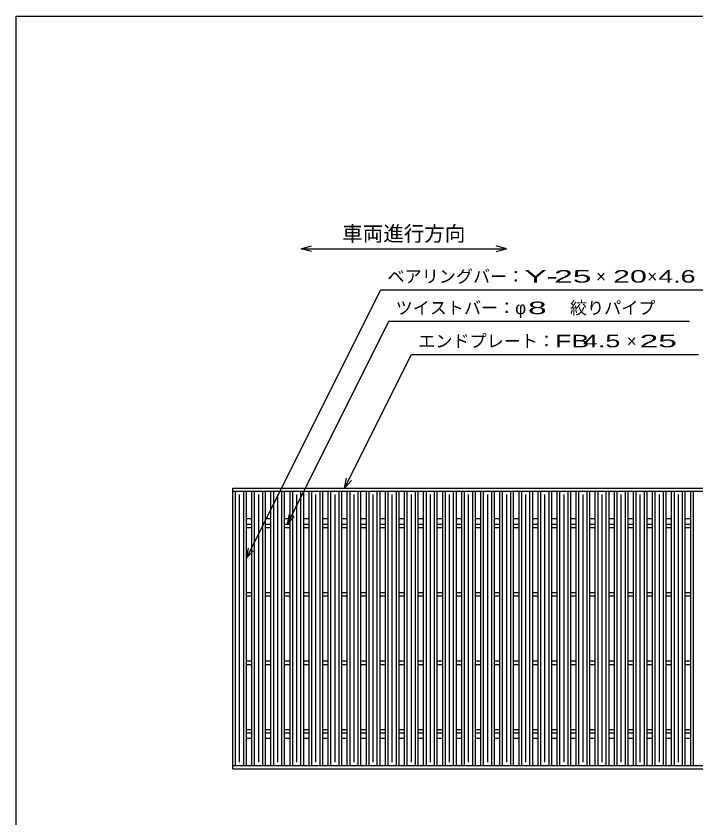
# Model space of a CAD drawing. Units: millimetres, scale not verified. Extents: x -1820 to 1724, y -1285 to 1059.
# Drawn here: x -1736 to -742, y -113 to 1059 of the extents above; entities that cross this region are included whole.
import ezdxf
from ezdxf.enums import TextEntityAlignment as Align

# ---------------------------------------------------------------- set-up
doc = ezdxf.new("R2010")
doc.units = ezdxf.units.MM
doc.header["$LTSCALE"] = 10
for name, color, linetype, lineweight in [('0_2', 150, 'Continuous', 25), ('16', 3, 'Continuous', 25), ('22', 2, 'Continuous', 25)]:
    doc.layers.add(name, color=color, linetype=linetype, lineweight=lineweight)
doc.styles.add('ベクトル', font='')
doc.styles.get('ベクトル').set_extended_font_data('ベクトル')

msp = doc.modelspace()

# ---------------------------------------------------------------- linework, layer by layer
at = {"layer": '0_2'}
for p, q in [((-1736, -1141), (-1736, 1059)), ((-1736, 1059), (1724, 1059))]:
    msp.add_line(p, q, dxfattribs=at)
at = {"layer": '16'}
for p, q in [((-1419, 369), (-423, 369)), ((-1419, 364.5), (-1419, 369)), ((-1419, 364.5), (-423, 364.5)), ((-1419, -36.5), (-1419, 364.5)), ((-1419, 364.5), (-1399, 364.5)), ((-1415, -36.5), (-1415, 364.5)), ((-1403, -36.5), (-1403, 364.5)), ((-1399, -36.5), (-1399, 364.5)), ((-1391.1, -36.5), (-1391.1, 364.5)), ((-1391.1, 364.5), (-1371.1, 364.5)), ((-1387.1, -36.5), (-1387.1, 364.5)), ((-1375.1, -36.5), (-1375.1, 364.5)), ((-1371.1, -36.5), (-1371.1, 364.5)), ((-1363.2, -36.5), (-1363.2, 364.5)), ((-1363.2, 364.5), (-1343.2, 364.5)), ((-1359.2, -36.5), (-1359.2, 364.5)), ((-1347.2, -36.5), (-1347.2, 364.5)), ((-1343.2, -36.5), (-1343.2, 364.5)), ((-1335.3, -36.5), (-1335.3, 364.5)), ((-1335.3, 364.5), (-1315.3, 364.5)), ((-1331.3, -36.5), (-1331.3, 364.5)), ((-1319.3, -36.5), (-1319.3, 364.5)), ((-1315.3, -36.5), (-1315.3, 364.5)), ((-1307.4, -36.5), (-1307.4, 364.5)), ((-1307.4, 364.5), (-1287.4, 364.5)), ((-1303.4, -36.5), (-1303.4, 364.5)), ((-1291.4, -36.5), (-1291.4, 364.5)), ((-1287.4, -36.5), (-1287.4, 364.5)), ((-1279.5, -36.5), (-1279.5, 364.5)), ((-1279.5, 364.5), (-1259.5, 364.5)), ((-1275.5, -36.5), (-1275.5, 364.5)), ((-1263.5, -36.5), (-1263.5, 364.5)), ((-1259.5, -36.5), (-1259.5, 364.5)), ((-1251.6, -36.5), (-1251.6, 364.5)), ((-1251.6, 364.5), (-1231.6, 364.5)), ((-1247.6, -36.5), (-1247.6, 364.5)), ((-1235.6, -36.5), (-1235.6, 364.5)), ((-1231.6, -36.5), (-1231.6, 364.5)), ((-1223.7, -36.5), (-1223.7, 364.5)), ((-1223.7, 364.5), (-1203.7, 364.5)), ((-1219.7, -36.5), (-1219.7, 364.5)), ((-1207.7, -36.5), (-1207.7, 364.5)), ((-1203.7, -36.5), (-1203.7, 364.5)), ((-1195.8, -36.5), (-1195.8, 364.5)), ((-1195.8, 364.5), (-1175.8, 364.5)), ((-1191.8, -36.5), (-1191.8, 364.5)), ((-1179.8, -36.5), (-1179.8, 364.5)), ((-1175.8, -36.5), (-1175.8, 364.5)), ((-1167.9, -36.5), (-1167.9, 364.5)), ((-1167.9, 364.5), (-1147.9, 364.5)), ((-1163.9, -36.5), (-1163.9, 364.5)), ((-1151.9, -36.5), (-1151.9, 364.5)), ((-1147.9, -36.5), (-1147.9, 364.5)), ((-1140, -36.5), (-1140, 364.5)), ((-1140, 364.5), (-1120, 364.5)), ((-1136, -36.5), (-1136, 364.5)), ((-1124, -36.5), (-1124, 364.5)), ((-1120, -36.5), (-1120, 364.5)), ((-1112.1, -36.5), (-1112.1, 364.5)), ((-1112.1, 364.5), (-1092.1, 364.5)), ((-1108.1, -36.5), (-1108.1, 364.5)), ((-1096.1, -36.5), (-1096.1, 364.5)), ((-1092.1, -36.5), (-1092.1, 364.5)), ((-1084.2, -36.5), (-1084.2, 364.5)), ((-1084.2, 364.5), (-1064.2, 364.5)), ((-1080.2, -36.5), (-1080.2, 364.5)), ((-1068.2, -36.5), (-1068.2, 364.5)), ((-1064.2, -36.5), (-1064.2, 364.5)), ((-1056.3, -36.5), (-1056.3, 364.5)), ((-1056.3, 364.5), (-1036.3, 364.5)), ((-1052.3, -36.5), (-1052.3, 364.5)), ((-1040.3, -36.5), (-1040.3, 364.5)), ((-1036.3, -36.5), (-1036.3, 364.5)), ((-1028.4, -36.5), (-1028.4, 364.5)), ((-1028.4, 364.5), (-1008.4, 364.5)), ((-1024.4, -36.5), (-1024.4, 364.5)), ((-1012.4, -36.5), (-1012.4, 364.5)), ((-1008.4, -36.5), (-1008.4, 364.5)), ((-1000.5, -36.5), (-1000.5, 364.5)), ((-1000.5, 364.5), (-980.5, 364.5)), ((-996.5, -36.5), (-996.5, 364.5)), ((-984.5, -36.5), (-984.5, 364.5)), ((-980.5, -36.5), (-980.5, 364.5)), ((-972.6, -36.5), (-972.6, 364.5)), ((-972.6, 364.5), (-952.6, 364.5)), ((-968.6, -36.5), (-968.6, 364.5)), ((-956.6, -36.5), (-956.6, 364.5)), ((-952.6, -36.5), (-952.6, 364.5)), ((-944.7, -36.5), (-944.7, 364.5)), ((-944.7, 364.5), (-924.7, 364.5)), ((-940.7, -36.5), (-940.7, 364.5)), ((-928.7, -36.5), (-928.7, 364.5)), ((-924.7, -36.5), (-924.7, 364.5)), ((-916.8, -36.5), (-916.8, 364.5)), ((-916.8, 364.5), (-896.8, 364.5)), ((-912.8, -36.5), (-912.8, 364.5)), ((-900.8, -36.5), (-900.8, 364.5)), ((-896.8, -36.5), (-896.8, 364.5)), ((-888.9, -36.5), (-888.9, 364.5)), ((-888.9, 364.5), (-868.9, 364.5)), ((-884.9, -36.5), (-884.9, 364.5)), ((-872.9, -36.5), (-872.9, 364.5)), ((-868.9, -36.5), (-868.9, 364.5)), ((-861, -36.5), (-861, 364.5)), ((-861, 364.5), (-841, 364.5)), ((-857, -36.5), (-857, 364.5)), ((-845, -36.5), (-845, 364.5)), ((-841, -36.5), (-841, 364.5)), ((-833.1, -36.5), (-833.1, 364.5)), ((-833.1, 364.5), (-813.1, 364.5)), ((-829.1, -36.5), (-829.1, 364.5)), ((-817.1, -36.5), (-817.1, 364.5)), ((-813.1, -36.5), (-813.1, 364.5)), ((-805.2, -36.5), (-805.2, 364.5)), ((-805.2, 364.5), (-785.2, 364.5)), ((-801.2, -36.5), (-801.2, 364.5)), ((-789.2, -36.5), (-789.2, 364.5)), ((-785.2, -36.5), (-785.2, 364.5)), ((-777.3, -36.5), (-777.3, 364.5)), ((-777.3, 364.5), (-757.3, 364.5)), ((-773.3, -36.5), (-773.3, 364.5)), ((-761.3, -36.5), (-761.3, 364.5)), ((-757.3, -36.5), (-757.3, 364.5)), ((-749.4, -36.5), (-749.4, 364.5)), ((-749.4, 364.5), (-729.4, 364.5)), ((-745.4, -36.5), (-745.4, 364.5)), ((-1409, -31.5), (-1409, 359.5)), ((-1381.1, -31.5), (-1381.1, 359.5)), ((-1353.2, -31.5), (-1353.2, 359.5)), ((-1325.3, -31.5), (-1325.3, 359.5)), ((-1297.4, -31.5), (-1297.4, 359.5)), ((-1269.5, -31.5), (-1269.5, 359.5)), ((-1241.6, -31.5), (-1241.6, 359.5)), ((-1213.7, -31.5), (-1213.7, 359.5)), ((-1185.8, -31.5), (-1185.8, 359.5)), ((-1157.9, -31.5), (-1157.9, 359.5)), ((-1130, -31.5), (-1130, 359.5)), ((-1102.1, -31.5), (-1102.1, 359.5)), ((-1074.2, -31.5), (-1074.2, 359.5)), ((-1046.3, -31.5), (-1046.3, 359.5)), ((-1018.4, -31.5), (-1018.4, 359.5)), ((-990.5, -31.5), (-990.5, 359.5)), ((-962.6, -31.5), (-962.6, 359.5)), ((-934.7, -31.5), (-934.7, 359.5)), ((-906.8, -31.5), (-906.8, 359.5)), ((-878.9, -31.5), (-878.9, 359.5)), ((-851, -31.5), (-851, 359.5)), ((-823.1, -31.5), (-823.1, 359.5)), ((-795.2, -31.5), (-795.2, 359.5)), ((-767.3, -31.5), (-767.3, 359.5)), ((-1399, 324.5), (-1391.1, 324.5)), ((-1399, 316.5), (-1391.1, 316.5)), ((-1371.1, 324.5), (-1363.2, 324.5)), ((-1371.1, 316.5), (-1363.2, 316.5)), ((-1343.2, 324.5), (-1335.3, 324.5)), ((-1343.2, 316.5), (-1335.3, 316.5)), ((-1315.3, 324.5), (-1307.4, 324.5)), ((-1315.3, 316.5), (-1307.4, 316.5)), ((-1287.4, 324.5), (-1279.5, 324.5)), ((-1287.4, 316.5), (-1279.5, 316.5)), ((-1259.5, 324.5), (-1251.6, 324.5)), ((-1259.5, 316.5), (-1251.6, 316.5)), ((-1231.6, 324.5), (-1223.7, 324.5)), ((-1231.6, 316.5), (-1223.7, 316.5)), ((-1203.7, 324.5), (-1195.8, 324.5)), ((-1203.7, 316.5), (-1195.8, 316.5)), ((-1175.8, 324.5), (-1167.9, 324.5)), ((-1175.8, 316.5), (-1167.9, 316.5)), ((-1147.9, 324.5), (-1140, 324.5)), ((-1147.9, 316.5), (-1140, 316.5)), ((-1120, 324.5), (-1112.1, 324.5)), ((-1120, 316.5), (-1112.1, 316.5)), ((-1092.1, 324.5), (-1084.2, 324.5)), ((-1092.1, 316.5), (-1084.2, 316.5)), ((-1064.2, 324.5), (-1056.3, 324.5)), ((-1064.2, 316.5), (-1056.3, 316.5)), ((-1036.3, 324.5), (-1028.4, 324.5)), ((-1036.3, 316.5), (-1028.4, 316.5)), ((-1008.4, 324.5), (-1000.5, 324.5)), ((-1008.4, 316.5), (-1000.5, 316.5)), ((-980.5, 324.5), (-972.6, 324.5)), ((-980.5, 316.5), (-972.6, 316.5)), ((-952.6, 324.5), (-944.7, 324.5)), ((-952.6, 316.5), (-944.7, 316.5)), ((-924.7, 324.5), (-916.8, 324.5)), ((-924.7, 316.5), (-916.8, 316.5)), ((-896.8, 324.5), (-888.9, 324.5)), ((-896.8, 316.5), (-888.9, 316.5)), ((-868.9, 324.5), (-861, 324.5)), ((-868.9, 316.5), (-861, 316.5)), ((-841, 324.5), (-833.1, 324.5)), ((-841, 316.5), (-833.1, 316.5)), ((-813.1, 324.5), (-805.2, 324.5)), ((-813.1, 316.5), (-805.2, 316.5)), ((-785.2, 324.5), (-777.3, 324.5)), ((-785.2, 316.5), (-777.3, 316.5)), ((-757.3, 324.5), (-749.4, 324.5)), ((-757.3, 316.5), (-749.4, 316.5)), ((-1399, 311.5), (-1391.1, 311.5)), ((-1371.1, 311.5), (-1363.2, 311.5)), ((-1343.2, 311.5), (-1335.3, 311.5)), ((-1315.3, 311.5), (-1307.4, 311.5)), ((-1287.4, 311.5), (-1279.5, 311.5)), ((-1259.5, 311.5), (-1251.6, 311.5)), ((-1231.6, 311.5), (-1223.7, 311.5)), ((-1203.7, 311.5), (-1195.8, 311.5)), ((-1175.8, 311.5), (-1167.9, 311.5)), ((-1147.9, 311.5), (-1140, 311.5)), ((-1120, 311.5), (-1112.1, 311.5)), ((-1092.1, 311.5), (-1084.2, 311.5)), ((-1064.2, 311.5), (-1056.3, 311.5)), ((-1036.3, 311.5), (-1028.4, 311.5)), ((-1008.4, 311.5), (-1000.5, 311.5)), ((-980.5, 311.5), (-972.6, 311.5)), ((-952.6, 311.5), (-944.7, 311.5)), ((-924.7, 311.5), (-916.8, 311.5)), ((-896.8, 311.5), (-888.9, 311.5)), ((-868.9, 311.5), (-861, 311.5)), ((-841, 311.5), (-833.1, 311.5)), ((-813.1, 311.5), (-805.2, 311.5)), ((-785.2, 311.5), (-777.3, 311.5)), ((-757.3, 311.5), (-749.4, 311.5)), ((-1399, 216.5), (-1391.1, 216.5)), ((-1399, 211.5), (-1391.1, 211.5)), ((-1371.1, 216.5), (-1363.2, 216.5)), ((-1371.1, 211.5), (-1363.2, 211.5)), ((-1343.2, 216.5), (-1335.3, 216.5)), ((-1343.2, 211.5), (-1335.3, 211.5)), ((-1315.3, 216.5), (-1307.4, 216.5)), ((-1315.3, 211.5), (-1307.4, 211.5)), ((-1287.4, 216.5), (-1279.5, 216.5)), ((-1287.4, 211.5), (-1279.5, 211.5)), ((-1259.5, 216.5), (-1251.6, 216.5)), ((-1259.5, 211.5), (-1251.6, 211.5)), ((-1231.6, 216.5), (-1223.7, 216.5)), ((-1231.6, 211.5), (-1223.7, 211.5)), ((-1203.7, 216.5), (-1195.8, 216.5)), ((-1203.7, 211.5), (-1195.8, 211.5)), ((-1175.8, 216.5), (-1167.9, 216.5)), ((-1175.8, 211.5), (-1167.9, 211.5)), ((-1147.9, 216.5), (-1140, 216.5)), ((-1147.9, 211.5), (-1140, 211.5)), ((-1120, 216.5), (-1112.1, 216.5)), ((-1120, 211.5), (-1112.1, 211.5)), ((-1092.1, 216.5), (-1084.2, 216.5)), ((-1092.1, 211.5), (-1084.2, 211.5)), ((-1064.2, 216.5), (-1056.3, 216.5)), ((-1064.2, 211.5), (-1056.3, 211.5)), ((-1036.3, 216.5), (-1028.4, 216.5)), ((-1036.3, 211.5), (-1028.4, 211.5)), ((-1008.4, 216.5), (-1000.5, 216.5)), ((-1008.4, 211.5), (-1000.5, 211.5)), ((-980.5, 216.5), (-972.6, 216.5)), ((-980.5, 211.5), (-972.6, 211.5)), ((-952.6, 216.5), (-944.7, 216.5)), ((-952.6, 211.5), (-944.7, 211.5)), ((-924.7, 216.5), (-916.8, 216.5)), ((-924.7, 211.5), (-916.8, 211.5)), ((-896.8, 216.5), (-888.9, 216.5)), ((-896.8, 211.5), (-888.9, 211.5)), ((-868.9, 216.5), (-861, 216.5)), ((-868.9, 211.5), (-861, 211.5)), ((-841, 216.5), (-833.1, 216.5)), ((-841, 211.5), (-833.1, 211.5)), ((-813.1, 216.5), (-805.2, 216.5)), ((-813.1, 211.5), (-805.2, 211.5)), ((-785.2, 216.5), (-777.3, 216.5)), ((-785.2, 211.5), (-777.3, 211.5)), ((-757.3, 216.5), (-749.4, 216.5)), ((-757.3, 211.5), (-749.4, 211.5)), ((-1399, 116.5), (-1391.1, 116.5)), ((-1399, 111.5), (-1391.1, 111.5)), ((-1371.1, 116.5), (-1363.2, 116.5)), ((-1371.1, 111.5), (-1363.2, 111.5)), ((-1343.2, 116.5), (-1335.3, 116.5)), ((-1343.2, 111.5), (-1335.3, 111.5)), ((-1315.3, 116.5), (-1307.4, 116.5)), ((-1315.3, 111.5), (-1307.4, 111.5)), ((-1287.4, 116.5), (-1279.5, 116.5)), ((-1287.4, 111.5), (-1279.5, 111.5)), ((-1259.5, 116.5), (-1251.6, 116.5)), ((-1259.5, 111.5), (-1251.6, 111.5)), ((-1231.6, 116.5), (-1223.7, 116.5)), ((-1231.6, 111.5), (-1223.7, 111.5)), ((-1203.7, 116.5), (-1195.8, 116.5)), ((-1203.7, 111.5), (-1195.8, 111.5)), ((-1175.8, 116.5), (-1167.9, 116.5)), ((-1175.8, 111.5), (-1167.9, 111.5)), ((-1147.9, 116.5), (-1140, 116.5)), ((-1147.9, 111.5), (-1140, 111.5)), ((-1120, 116.5), (-1112.1, 116.5)), ((-1120, 111.5), (-1112.1, 111.5)), ((-1092.1, 116.5), (-1084.2, 116.5)), ((-1092.1, 111.5), (-1084.2, 111.5)), ((-1064.2, 116.5), (-1056.3, 116.5)), ((-1064.2, 111.5), (-1056.3, 111.5)), ((-1036.3, 116.5), (-1028.4, 116.5)), ((-1036.3, 111.5), (-1028.4, 111.5)), ((-1008.4, 116.5), (-1000.5, 116.5)), ((-1008.4, 111.5), (-1000.5, 111.5)), ((-980.5, 116.5), (-972.6, 116.5)), ((-980.5, 111.5), (-972.6, 111.5)), ((-952.6, 116.5), (-944.7, 116.5)), ((-952.6, 111.5), (-944.7, 111.5)), ((-924.7, 116.5), (-916.8, 116.5)), ((-924.7, 111.5), (-916.8, 111.5)), ((-896.8, 116.5), (-888.9, 116.5)), ((-896.8, 111.5), (-888.9, 111.5)), ((-868.9, 116.5), (-861, 116.5)), ((-868.9, 111.5), (-861, 111.5)), ((-841, 116.5), (-833.1, 116.5)), ((-841, 111.5), (-833.1, 111.5)), ((-813.1, 116.5), (-805.2, 116.5)), ((-813.1, 111.5), (-805.2, 111.5)), ((-785.2, 116.5), (-777.3, 116.5)), ((-785.2, 111.5), (-777.3, 111.5)), ((-757.3, 116.5), (-749.4, 116.5)), ((-757.3, 111.5), (-749.4, 111.5)), ((-1399, 16.5), (-1391.1, 16.5)), ((-1371.1, 16.5), (-1363.2, 16.5)), ((-1343.2, 16.5), (-1335.3, 16.5)), ((-1315.3, 16.5), (-1307.4, 16.5)), ((-1287.4, 16.5), (-1279.5, 16.5)), ((-1259.5, 16.5), (-1251.6, 16.5)), ((-1231.6, 16.5), (-1223.7, 16.5)), ((-1203.7, 16.5), (-1195.8, 16.5)), ((-1175.8, 16.5), (-1167.9, 16.5)), ((-1147.9, 16.5), (-1140, 16.5)), ((-1120, 16.5), (-1112.1, 16.5)), ((-1092.1, 16.5), (-1084.2, 16.5)), ((-1064.2, 16.5), (-1056.3, 16.5)), ((-1036.3, 16.5), (-1028.4, 16.5)), ((-1008.4, 16.5), (-1000.5, 16.5)), ((-980.5, 16.5), (-972.6, 16.5)), ((-952.6, 16.5), (-944.7, 16.5)), ((-924.7, 16.5), (-916.8, 16.5)), ((-896.8, 16.5), (-888.9, 16.5)), ((-868.9, 16.5), (-861, 16.5)), ((-841, 16.5), (-833.1, 16.5)), ((-813.1, 16.5), (-805.2, 16.5)), ((-785.2, 16.5), (-777.3, 16.5)), ((-757.3, 16.5), (-749.4, 16.5)), ((-1399, 11.5), (-1391.1, 11.5)), ((-1399, 3.5), (-1391.1, 3.5)), ((-1371.1, 11.5), (-1363.2, 11.5)), ((-1371.1, 3.5), (-1363.2, 3.5)), ((-1343.2, 11.5), (-1335.3, 11.5)), ((-1343.2, 3.5), (-1335.3, 3.5)), ((-1315.3, 11.5), (-1307.4, 11.5)), ((-1315.3, 3.5), (-1307.4, 3.5)), ((-1287.4, 11.5), (-1279.5, 11.5)), ((-1287.4, 3.5), (-1279.5, 3.5)), ((-1259.5, 11.5), (-1251.6, 11.5)), ((-1259.5, 3.5), (-1251.6, 3.5)), ((-1231.6, 11.5), (-1223.7, 11.5)), ((-1231.6, 3.5), (-1223.7, 3.5)), ((-1203.7, 11.5), (-1195.8, 11.5)), ((-1203.7, 3.5), (-1195.8, 3.5)), ((-1175.8, 11.5), (-1167.9, 11.5)), ((-1175.8, 3.5), (-1167.9, 3.5)), ((-1147.9, 11.5), (-1140, 11.5)), ((-1147.9, 3.5), (-1140, 3.5)), ((-1120, 11.5), (-1112.1, 11.5)), ((-1120, 3.5), (-1112.1, 3.5)), ((-1092.1, 11.5), (-1084.2, 11.5)), ((-1092.1, 3.5), (-1084.2, 3.5)), ((-1064.2, 11.5), (-1056.3, 11.5)), ((-1064.2, 3.5), (-1056.3, 3.5)), ((-1036.3, 11.5), (-1028.4, 11.5)), ((-1036.3, 3.5), (-1028.4, 3.5)), ((-1008.4, 11.5), (-1000.5, 11.5)), ((-1008.4, 3.5), (-1000.5, 3.5)), ((-980.5, 11.5), (-972.6, 11.5)), ((-980.5, 3.5), (-972.6, 3.5)), ((-952.6, 11.5), (-944.7, 11.5)), ((-952.6, 3.5), (-944.7, 3.5)), ((-924.7, 11.5), (-916.8, 11.5)), ((-924.7, 3.5), (-916.8, 3.5)), ((-896.8, 11.5), (-888.9, 11.5)), ((-896.8, 3.5), (-888.9, 3.5)), ((-868.9, 11.5), (-861, 11.5)), ((-868.9, 3.5), (-861, 3.5)), ((-841, 11.5), (-833.1, 11.5)), ((-841, 3.5), (-833.1, 3.5)), ((-813.1, 11.5), (-805.2, 11.5)), ((-813.1, 3.5), (-805.2, 3.5)), ((-785.2, 11.5), (-777.3, 11.5)), ((-785.2, 3.5), (-777.3, 3.5)), ((-757.3, 11.5), (-749.4, 11.5)), ((-757.3, 3.5), (-749.4, 3.5)), ((-1419, -36.5), (-423, -36.5)), ((-1419, -41), (-1419, -36.5)), ((-1419, -36.5), (-1399, -36.5)), ((-1419, -41), (-423, -41)), ((-1391.1, -36.5), (-1371.1, -36.5)), ((-1363.2, -36.5), (-1343.2, -36.5)), ((-1335.3, -36.5), (-1315.3, -36.5)), ((-1307.4, -36.5), (-1287.4, -36.5)), ((-1279.5, -36.5), (-1259.5, -36.5)), ((-1251.6, -36.5), (-1231.6, -36.5)), ((-1223.7, -36.5), (-1203.7, -36.5)), ((-1195.8, -36.5), (-1175.8, -36.5)), ((-1167.9, -36.5), (-1147.9, -36.5)), ((-1140, -36.5), (-1120, -36.5)), ((-1112.1, -36.5), (-1092.1, -36.5)), ((-1084.2, -36.5), (-1064.2, -36.5)), ((-1056.3, -36.5), (-1036.3, -36.5)), ((-1028.4, -36.5), (-1008.4, -36.5)), ((-1000.5, -36.5), (-980.5, -36.5)), ((-972.6, -36.5), (-952.6, -36.5)), ((-944.7, -36.5), (-924.7, -36.5)), ((-916.8, -36.5), (-896.8, -36.5)), ((-888.9, -36.5), (-868.9, -36.5)), ((-861, -36.5), (-841, -36.5)), ((-833.1, -36.5), (-813.1, -36.5)), ((-805.2, -36.5), (-785.2, -36.5)), ((-777.3, -36.5), (-757.3, -36.5)), ((-749.4, -36.5), (-729.4, -36.5))]:
    msp.add_line(p, q, dxfattribs=at)
at = {"layer": '22', "color": 4}
for p, q in [((-1319, 719), (-1304, 723)), ((-1304, 715), (-1319, 719)), ((-1319, 719), (-1019, 719)), ((-1019, 719), (-1034, 723)), ((-1034, 715), (-1019, 719)), ((-1399, 266.5), (-1202.75, 659)), ((-1202.75, 659), (-722.75, 659)), ((-1339.25, 316.5), (-1191, 613)), ((-1191, 613), (-751, 613)), ((-1255.55, 369), (-1157.8, 564.5)), ((-1157.8, 564.5), (-737.8, 564.5)), ((-1255.55, 369), (-1252.55, 383.6)), ((-1255.55, 369), (-1245.55, 380)), ((-1339.25, 316.5), (-1336.25, 331.1)), ((-1339.25, 316.5), (-1329.25, 327.5)), ((-1399, 266.5), (-1396, 281.1)), ((-1399, 266.5), (-1389, 277.5))]:
    msp.add_line(p, q, dxfattribs=at)

# ---------------------------------------------------------------- texts
at = {"layer": '22', "style": 'ベクトル'}
for s, height, p in [('車両進行方向', 21.99, (-1259, 741)), ('ベアリングバー：', 18.33, (-1192.75, 678.5)), ('×', 18.33, (-887.75, 678.5)), ('×', 18.33, (-812.75, 678.5)), ('ツイストバー：', 18.33, (-1181, 632.5)), ('φ', 18.33, (-1006, 632.5)), ('絞りパイプ', 18.33, (-926, 632.5)), ('エンドプレート：', 18.33, (-1147.8, 584)), ('×', 18.33, (-842.8, 584))]:
    msp.add_text(s, height=height, dxfattribs=at).set_placement(p, align=Align.MIDDLE_LEFT)
for s, width, p in [('Y-', 2, (-992.75, 678.5)), (' 25 ', 2, (-962.75, 678.5)), ('20', 1.8, (-862.75, 678.5)), (' 4.6 ', 1.6, (-807.75, 678.5)), (' 8 ', 2, (-1001, 632.5)), ('FB', 1.6, (-947.8, 584)), (' 4.5 ', 1.6, (-917.8, 584)), (' 25 ', 2, (-837.8, 584))]:
    msp.add_text(s, height=18.33, dxfattribs=dict(at, width=width)).set_placement(p, align=Align.MIDDLE_LEFT)

doc.saveas('drawing.dxf')
